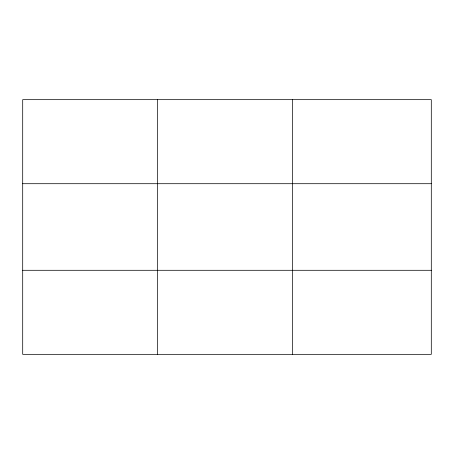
<?xml version="1.0" encoding="UTF-8"?>
<svg xmlns="http://www.w3.org/2000/svg" width="454" height="454" viewBox="0 0 454 454"><rect width="100%" height="100%" fill="white"/><g stroke="black" fill="none" stroke-linecap="round" stroke-linejoin="round"><path stroke-width="0.68" d="M157.538 354.336L157.538 99.664M292.376 354.336L292.376 99.664M431.3 183.705L431.3 99.664L22.7 99.664L22.7 354.336L431.3 354.336L431.3 183.705L22.7 183.705M22.7 270.295L431.3 270.295"/></g></svg>
